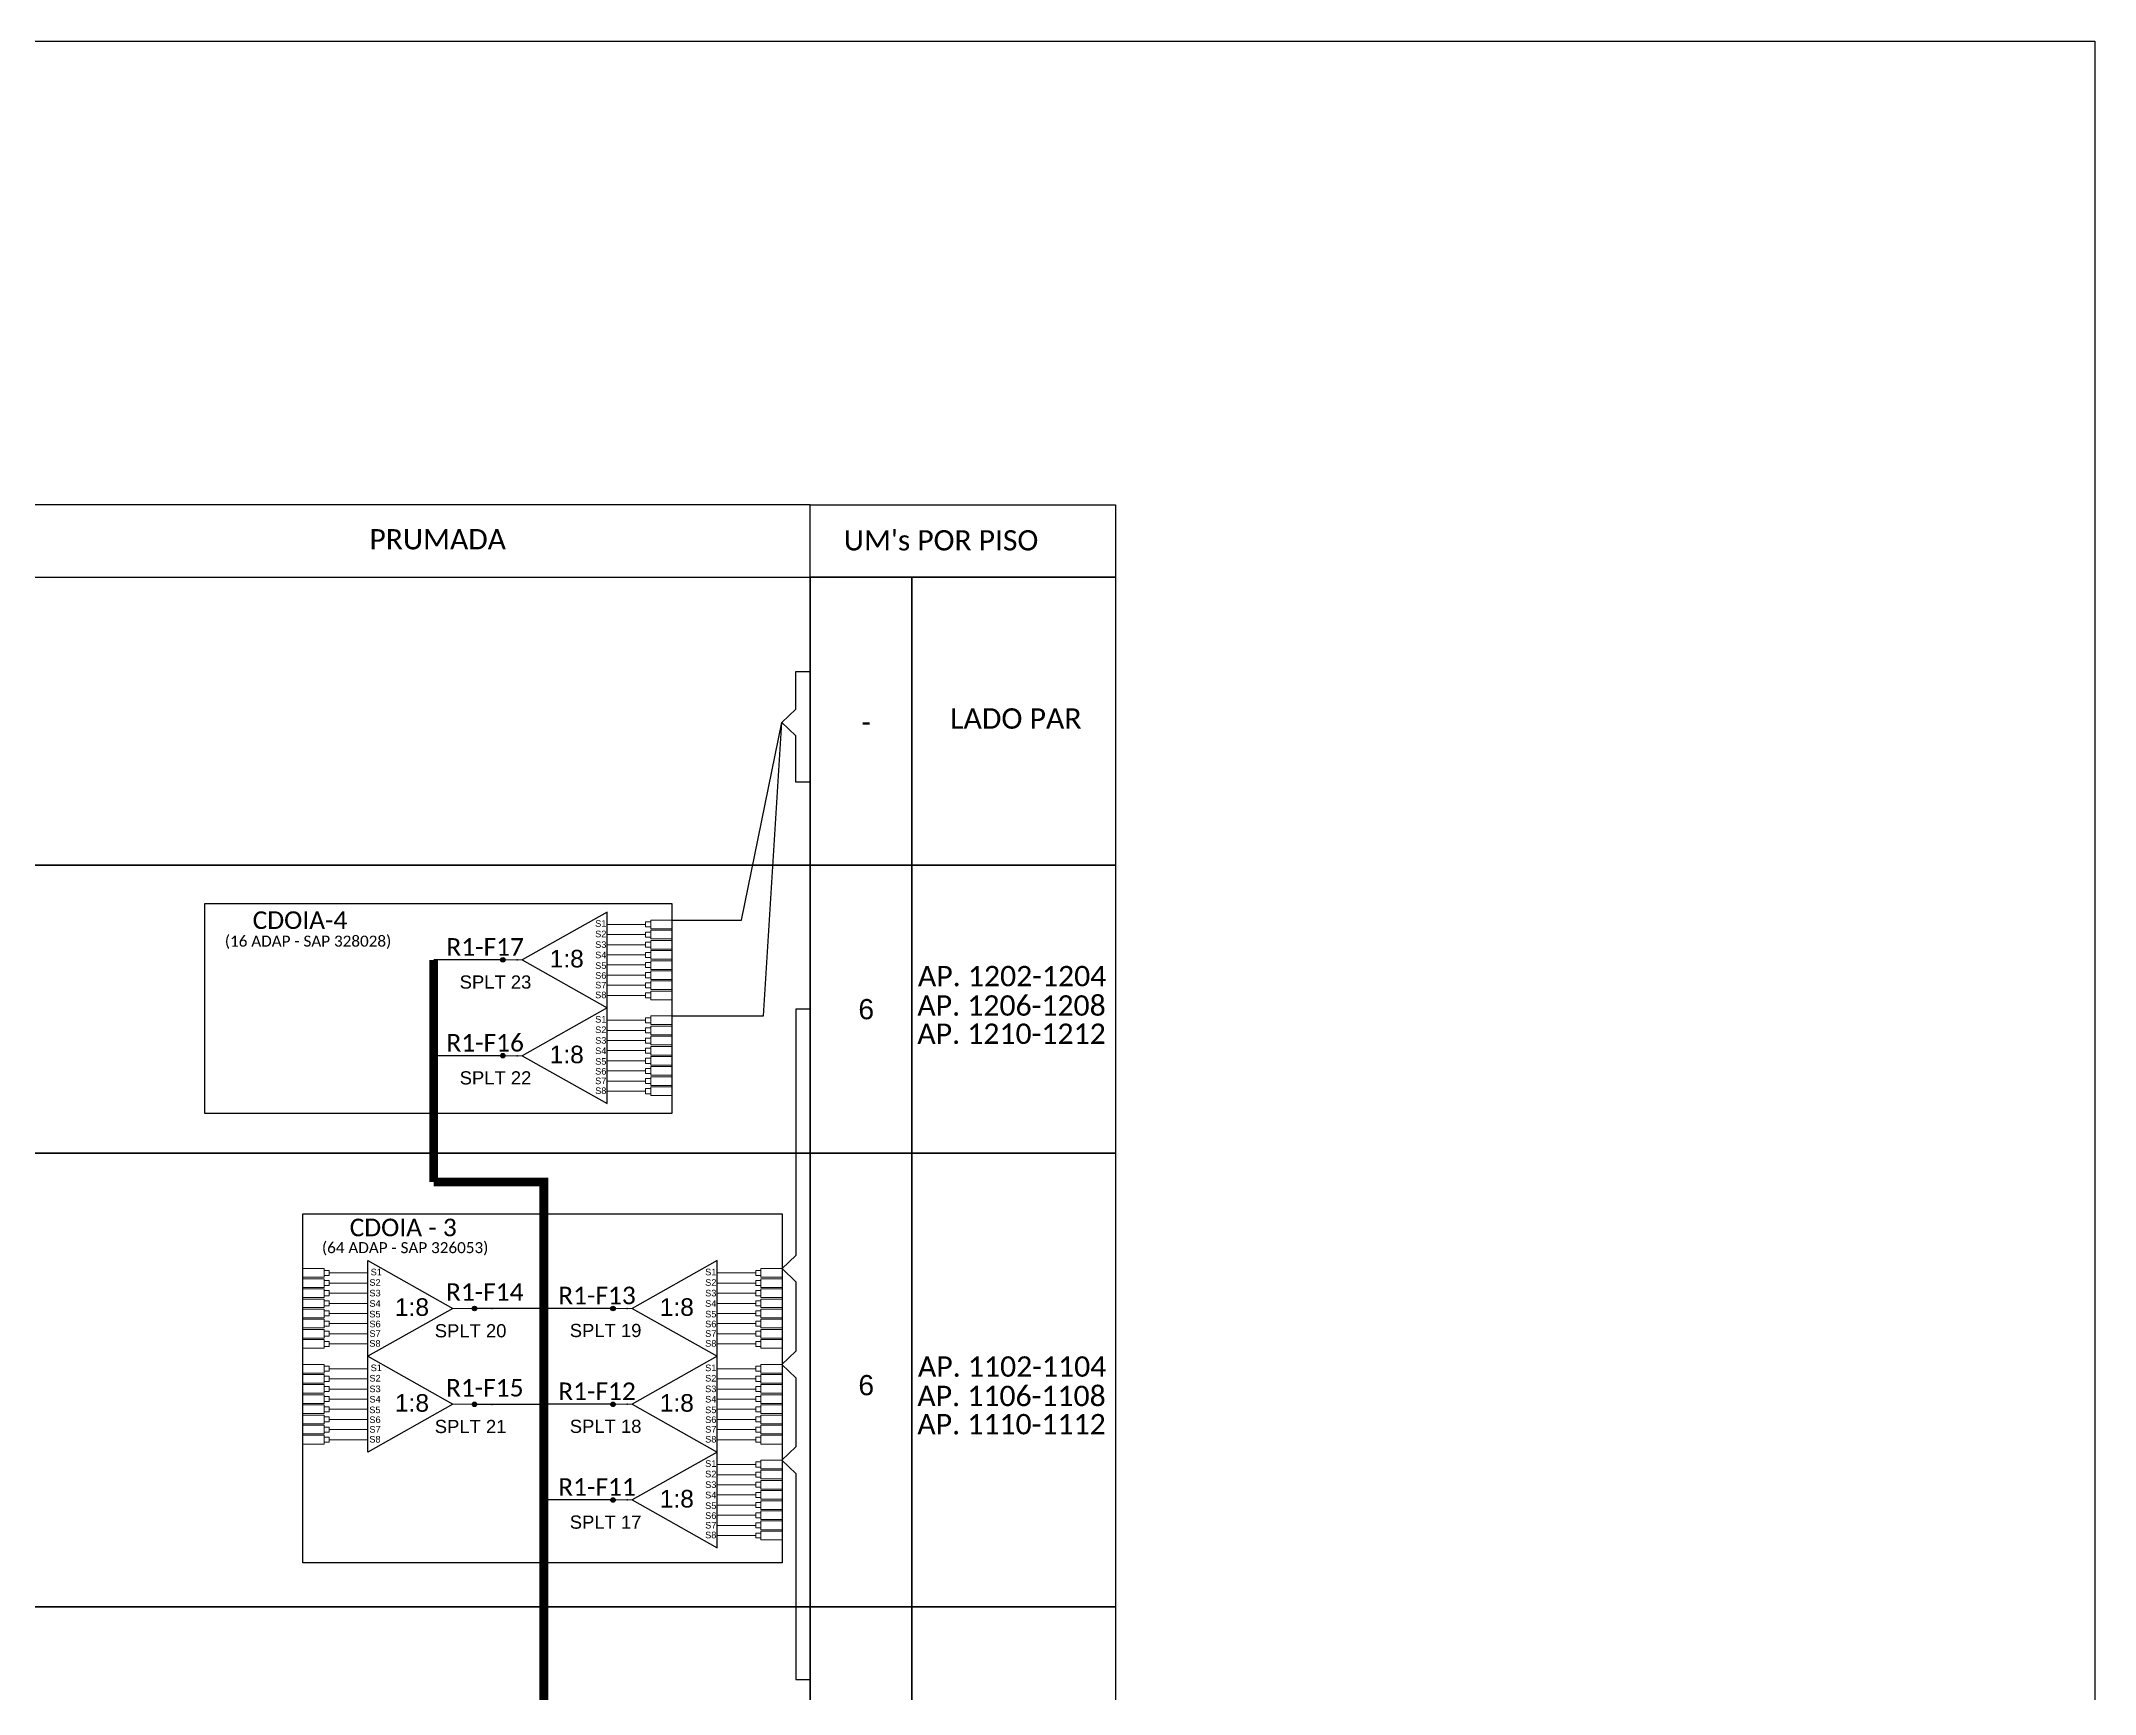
# Model space of a CAD drawing. Header units: inches. Extents: x -276 to 2427, y -126 to 468.
# Drawn here: x 1306.1 to 1516.4, y 298.8 to 468 of the extents above; entities that cross this region are included whole.
import ezdxf
from ezdxf.enums import TextEntityAlignment as Align

# ---------------------------------------------------------------- set-up
doc = ezdxf.new("R2010")
doc.units = ezdxf.units.IN
doc.header["$MEASUREMENT"] = 0
doc.styles.add('ARIAL', font='arial.ttf')
doc.styles.add('WMF-Calibri0', font='calibri.ttf')

msp = doc.modelspace()

# ---------------------------------------------------------------- hatches: boundary and pattern name
h = msp.add_hatch(color=0)
h.dxf.hatch_style = 1
edge = h.paths.add_edge_path()
edge.add_arc((1353.42, 373.97), 0.231, 0, 360)
h = msp.add_hatch(color=0)
h.dxf.hatch_style = 1
edge = h.paths.add_edge_path()
edge.add_arc((1353.42, 364.16), 0.231, 0, 360)
h = msp.add_hatch(color=0)
h.dxf.hatch_style = 1
edge = h.paths.add_edge_path()
edge.add_arc((1350.52, 338.29), 0.231, 0, 360)
h = msp.add_hatch(color=0)
h.dxf.hatch_style = 1
edge = h.paths.add_edge_path()
edge.add_arc((1364.69, 338.29), 0.231, 0, 360)
h = msp.add_hatch(color=0)
h.dxf.hatch_style = 1
edge = h.paths.add_edge_path()
edge.add_arc((1350.52, 328.48), 0.231, 0, 360)
h = msp.add_hatch(color=0)
h.dxf.hatch_style = 1
edge = h.paths.add_edge_path()
edge.add_arc((1364.69, 328.48), 0.231, 0, 360)
h = msp.add_hatch(color=0)
h.dxf.hatch_style = 1
edge = h.paths.add_edge_path()
edge.add_arc((1364.69, 318.68), 0.231, 0, 360)

# ---------------------------------------------------------------- linework, layer by layer
at = {"color": 7}
msp.add_lwpolyline([(675.4, 468.03), (1516.4, 468.03), (1516.4, -125.97), (675.4, -125.97)], close=True, dxfattribs=at)
for points in [[(1131.21, 413.14), (1384.89, 413.14), (1384.89, 420.54), (1131.21, 420.54), (1131.21, 420.54), (1131.21, 416.84)], [(1384.87, 413.14), (1384.87, 420.54)]]:
    msp.add_lwpolyline(points)
for points in [[(1384.89, 420.54), (1416.13, 420.54), (1416.13, 413.14), (1384.89, 413.14)], [(1131.21, 413.14), (1384.89, 413.14), (1384.89, 383.67), (1131.21, 383.67)], [(1384.89, 413.14), (1395.3, 413.14), (1395.3, 383.67), (1384.89, 383.67)], [(1395.3, 413.14), (1416.13, 413.14), (1416.13, 383.67), (1395.3, 383.67)], [(1131.21, 383.67), (1384.89, 383.67), (1384.89, 354.2), (1131.21, 354.2)], [(1384.89, 383.67), (1395.3, 383.67), (1395.3, 354.2), (1384.89, 354.2)], [(1395.3, 383.67), (1416.13, 383.67), (1416.13, 354.2), (1395.3, 354.2)], [(1131.21, 354.2), (1384.89, 354.2), (1384.89, 307.74), (1131.21, 307.74)], [(1384.89, 354.2), (1395.3, 354.2), (1395.3, 307.74), (1384.89, 307.74)], [(1395.3, 354.2), (1416.13, 354.2), (1416.13, 307.74), (1395.3, 307.74)], [(1131.21, 307.74), (1384.89, 307.74), (1384.89, 278.27), (1131.21, 278.27)], [(1384.89, 307.74), (1395.3, 307.74), (1395.3, 278.27), (1384.89, 278.27)], [(1395.3, 307.74), (1416.13, 307.74), (1416.13, 278.27), (1395.3, 278.27)]]:
    msp.add_lwpolyline(points, close=True)
at = {"color": 3}
for points in [[(1384.89, 392.18), (1383.4, 392.18), (1383.4, 396.92), (1381.99, 398.27), (1383.4, 399.63), (1383.4, 403.51), (1384.89, 403.51)], [(1370.73, 378.04), (1377.85, 378.04), (1381.99, 398.27)], [(1370.73, 368.24), (1380.12, 368.24), (1381.99, 398.27)], [(1384.89, 368.93), (1383.4, 368.93), (1383.4, 343.72), (1382, 342.37), (1383.4, 341.01), (1383.4, 333.92), (1381.99, 332.56), (1383.4, 331.2), (1383.4, 324.11), (1381.99, 322.75), (1383.4, 321.39), (1383.4, 314.3), (1383.4, 314.3), (1383.4, 314.3), (1383.4, 300.3), (1384.89, 300.3)]]:
    msp.add_lwpolyline(points, dxfattribs=at)
at = {"color": 0}
for points in [[(1322.92, 379.75), (1370.73, 379.75), (1370.73, 358.25), (1322.92, 358.25)], [(1332.96, 347.98), (1382, 347.98), (1382, 312.24), (1332.96, 312.24)]]:
    msp.add_lwpolyline(points, close=True, dxfattribs=at)
for points in [[(1364.1, 378.87), (1355.4, 373.97), (1364.1, 369.06), (1364.1, 378.87)], [(1353.4, 373.97), (1346.34, 373.97)], [(1364.1, 369.06), (1355.4, 364.16), (1364.1, 359.26), (1364.1, 369.06)], [(1353.4, 364.16), (1346.34, 364.16)], [(1339.59, 343.19), (1348.29, 338.29), (1339.59, 333.39), (1339.59, 343.19)], [(1375.37, 343.19), (1366.67, 338.29), (1375.37, 333.39), (1375.37, 343.19)], [(1364.66, 338.29), (1350.75, 338.29)], [(1339.59, 333.39), (1348.29, 328.48), (1339.59, 323.58), (1339.59, 333.39)], [(1375.37, 333.39), (1366.67, 328.48), (1375.37, 323.58), (1375.37, 333.39)], [(1364.66, 328.48), (1357.61, 328.48)], [(1375.37, 323.58), (1366.67, 318.68), (1375.37, 313.77), (1375.37, 323.58)], [(1364.66, 318.68), (1357.61, 318.68)]]:
    msp.add_lwpolyline(points, dxfattribs=at)
at = {"color": 0, "lineweight": 0}
for points in [[(1368.04, 377.6), (1364.1, 377.6)], [(1364.1, 376.56), (1368.04, 376.56)], [(1368.56, 378.04), (1368.56, 377.15)], [(1368.56, 378.04), (1370.73, 378.04)], [(1368.56, 377.15), (1370.73, 377.15)], [(1368.56, 377.01), (1368.56, 376.12)], [(1368.56, 377.01), (1370.73, 377.01)], [(1364.1, 375.52), (1368.04, 375.52)], [(1364.1, 374.49), (1368.04, 374.49)], [(1368.56, 376.12), (1370.73, 376.12)], [(1368.56, 375.97), (1368.56, 375.08)], [(1368.56, 375.97), (1370.73, 375.97)], [(1368.56, 375.08), (1370.73, 375.08)], [(1368.56, 374.93), (1368.56, 374.04)], [(1368.56, 374.93), (1370.73, 374.93)], [(1355.4, 373.97), (1353.4, 373.97)], [(1364.1, 373.45), (1368.04, 373.45)], [(1364.1, 372.41), (1368.04, 372.41)], [(1368.56, 374.04), (1370.73, 374.04)], [(1368.56, 373.89), (1368.56, 373)], [(1368.56, 373.89), (1370.73, 373.89)], [(1368.56, 373), (1370.73, 373)], [(1368.56, 372.85), (1368.56, 371.97)], [(1368.56, 372.85), (1370.73, 372.85)], [(1364.1, 371.37), (1368.04, 371.37)], [(1364.1, 370.34), (1368.04, 370.34)], [(1368.56, 371.97), (1370.73, 371.97)], [(1368.56, 371.82), (1368.56, 370.93)], [(1368.56, 371.82), (1370.73, 371.82)], [(1368.56, 370.93), (1370.73, 370.93)], [(1368.56, 370.78), (1368.56, 369.89)], [(1368.56, 370.78), (1370.73, 370.78)], [(1368.56, 369.89), (1370.73, 369.89)], [(1368.56, 368.24), (1368.56, 367.35)], [(1368.56, 368.24), (1370.73, 368.24)], [(1368.04, 367.79), (1364.1, 367.79)], [(1364.1, 366.75), (1368.04, 366.75)], [(1368.56, 367.35), (1370.73, 367.35)], [(1368.56, 367.2), (1368.56, 366.31)], [(1368.56, 367.2), (1370.73, 367.2)], [(1368.56, 366.31), (1370.73, 366.31)], [(1368.56, 366.16), (1368.56, 365.27)], [(1368.56, 366.16), (1370.73, 366.16)], [(1355.4, 364.16), (1353.4, 364.16)], [(1364.1, 365.72), (1368.04, 365.72)], [(1364.1, 364.68), (1368.04, 364.68)], [(1368.56, 365.27), (1370.73, 365.27)], [(1368.56, 365.12), (1368.56, 364.23)], [(1368.56, 365.12), (1370.73, 365.12)], [(1368.56, 364.23), (1370.73, 364.23)], [(1368.56, 364.09), (1368.56, 363.2)], [(1368.56, 364.09), (1370.73, 364.09)], [(1364.1, 363.64), (1368.04, 363.64)], [(1364.1, 362.6), (1368.04, 362.6)], [(1368.56, 363.2), (1370.73, 363.2)], [(1368.56, 363.05), (1368.56, 362.16)], [(1368.56, 363.05), (1370.73, 363.05)], [(1368.56, 362.16), (1370.73, 362.16)], [(1368.56, 362.01), (1368.56, 361.12)], [(1368.56, 362.01), (1370.73, 362.01)], [(1364.1, 361.57), (1368.04, 361.57)], [(1364.1, 360.53), (1368.04, 360.53)], [(1368.56, 361.12), (1370.73, 361.12)], [(1368.56, 360.97), (1368.56, 360.08)], [(1368.56, 360.97), (1370.73, 360.97)], [(1368.56, 360.08), (1370.73, 360.08)], [(1335.13, 342.37), (1332.96, 342.37)], [(1335.13, 341.48), (1332.96, 341.48)], [(1335.13, 341.33), (1332.96, 341.33)], [(1335.13, 342.37), (1335.13, 341.48)], [(1335.13, 341.33), (1335.13, 340.44)], [(1335.65, 341.92), (1339.59, 341.92)], [(1339.59, 340.89), (1335.65, 340.89)], [(1379.31, 341.92), (1375.37, 341.92)], [(1375.37, 340.89), (1379.31, 340.89)], [(1379.83, 342.37), (1379.83, 341.48)], [(1379.83, 342.37), (1382, 342.37)], [(1379.83, 341.48), (1382, 341.48)], [(1379.83, 341.33), (1379.83, 340.44)], [(1379.83, 341.33), (1382, 341.33)], [(1335.13, 340.44), (1332.96, 340.44)], [(1335.13, 340.29), (1332.96, 340.29)], [(1335.13, 339.4), (1332.96, 339.4)], [(1335.13, 339.25), (1332.96, 339.25)], [(1335.13, 340.29), (1335.13, 339.4)], [(1335.13, 339.25), (1335.13, 338.37)], [(1339.59, 339.85), (1335.65, 339.85)], [(1339.59, 338.81), (1335.65, 338.81)], [(1375.37, 339.85), (1379.31, 339.85)], [(1375.37, 338.81), (1379.31, 338.81)], [(1379.83, 340.44), (1382, 340.44)], [(1379.83, 340.29), (1379.83, 339.4)], [(1379.83, 340.29), (1382, 340.29)], [(1379.83, 339.4), (1382, 339.4)], [(1379.83, 339.25), (1379.83, 338.37)], [(1379.83, 339.25), (1382, 339.25)], [(1335.13, 338.37), (1332.96, 338.37)], [(1335.13, 338.22), (1332.96, 338.22)], [(1335.13, 337.33), (1332.96, 337.33)], [(1335.13, 337.18), (1332.96, 337.18)], [(1335.13, 338.22), (1335.13, 337.33)], [(1335.13, 337.18), (1335.13, 336.29)], [(1339.59, 337.77), (1335.65, 337.77)], [(1339.59, 336.74), (1335.65, 336.74)], [(1348.29, 338.29), (1350.29, 338.29)], [(1366.67, 338.29), (1364.66, 338.29)], [(1375.37, 337.77), (1379.31, 337.77)], [(1375.37, 336.74), (1379.31, 336.74)], [(1379.83, 338.37), (1382, 338.37)], [(1379.83, 338.22), (1379.83, 337.33)], [(1379.83, 338.22), (1382, 338.22)], [(1379.83, 337.33), (1382, 337.33)], [(1379.83, 337.18), (1379.83, 336.29)], [(1379.83, 337.18), (1382, 337.18)], [(1335.13, 336.29), (1332.96, 336.29)], [(1335.13, 336.14), (1332.96, 336.14)], [(1335.13, 335.25), (1332.96, 335.25)], [(1335.13, 335.1), (1332.96, 335.1)], [(1335.13, 336.14), (1335.13, 335.25)], [(1335.13, 335.1), (1335.13, 334.22)], [(1339.59, 335.7), (1335.65, 335.7)], [(1339.59, 334.66), (1335.65, 334.66)], [(1375.37, 335.7), (1379.31, 335.7)], [(1375.37, 334.66), (1379.31, 334.66)], [(1379.83, 336.29), (1382, 336.29)], [(1379.83, 336.14), (1379.83, 335.25)], [(1379.83, 336.14), (1382, 336.14)], [(1379.83, 335.25), (1382, 335.25)], [(1379.83, 335.1), (1379.83, 334.22)], [(1379.83, 335.1), (1382, 335.1)], [(1335.13, 334.22), (1332.96, 334.22)], [(1335.13, 332.56), (1332.96, 332.56)], [(1335.13, 332.56), (1335.13, 331.67)], [(1379.83, 334.22), (1382, 334.22)], [(1379.83, 332.56), (1379.83, 331.67)], [(1379.83, 332.56), (1382, 332.56)], [(1335.13, 331.67), (1332.96, 331.67)], [(1335.13, 331.52), (1332.96, 331.52)], [(1335.13, 330.63), (1332.96, 330.63)], [(1335.13, 330.49), (1332.96, 330.49)], [(1335.13, 331.52), (1335.13, 330.63)], [(1335.13, 330.49), (1335.13, 329.6)], [(1335.65, 332.12), (1339.59, 332.12)], [(1339.59, 331.08), (1335.65, 331.08)], [(1379.31, 332.12), (1375.37, 332.12)], [(1375.37, 331.08), (1379.31, 331.08)], [(1379.83, 331.67), (1382, 331.67)], [(1379.83, 331.52), (1379.83, 330.63)], [(1379.83, 331.52), (1382, 331.52)], [(1379.83, 330.63), (1382, 330.63)], [(1379.83, 330.49), (1379.83, 329.6)], [(1379.83, 330.49), (1382, 330.49)], [(1335.13, 329.6), (1332.96, 329.6)], [(1335.13, 329.45), (1332.96, 329.45)], [(1335.13, 328.56), (1332.96, 328.56)], [(1335.13, 328.41), (1332.96, 328.41)], [(1335.13, 329.45), (1335.13, 328.56)], [(1335.13, 328.41), (1335.13, 327.52)], [(1339.59, 330.04), (1335.65, 330.04)], [(1339.59, 329), (1335.65, 329)], [(1348.29, 328.48), (1350.29, 328.48)], [(1366.67, 328.48), (1364.66, 328.48)], [(1375.37, 330.04), (1379.31, 330.04)], [(1375.37, 329), (1379.31, 329)], [(1379.83, 329.6), (1382, 329.6)], [(1379.83, 329.45), (1379.83, 328.56)], [(1379.83, 329.45), (1382, 329.45)], [(1379.83, 328.56), (1382, 328.56)], [(1379.83, 328.41), (1379.83, 327.52)], [(1379.83, 328.41), (1382, 328.41)], [(1335.13, 327.52), (1332.96, 327.52)], [(1335.13, 327.37), (1332.96, 327.37)], [(1335.13, 326.48), (1332.96, 326.48)], [(1335.13, 326.33), (1332.96, 326.33)], [(1335.13, 327.37), (1335.13, 326.48)], [(1335.13, 326.33), (1335.13, 325.45)], [(1339.59, 327.97), (1335.65, 327.97)], [(1339.59, 326.93), (1335.65, 326.93)], [(1339.59, 325.89), (1335.65, 325.89)], [(1375.37, 327.97), (1379.31, 327.97)], [(1375.37, 326.93), (1379.31, 326.93)], [(1375.37, 325.89), (1379.31, 325.89)], [(1379.83, 327.52), (1382, 327.52)], [(1379.83, 327.37), (1379.83, 326.48)], [(1379.83, 327.37), (1382, 327.37)], [(1379.83, 326.48), (1382, 326.48)], [(1379.83, 326.33), (1379.83, 325.45)], [(1379.83, 326.33), (1382, 326.33)], [(1335.13, 325.45), (1332.96, 325.45)], [(1335.13, 325.3), (1332.96, 325.3)], [(1335.13, 324.41), (1332.96, 324.41)], [(1335.13, 325.3), (1335.13, 324.41)], [(1339.59, 324.85), (1335.65, 324.85)], [(1375.37, 324.85), (1379.31, 324.85)], [(1379.83, 325.45), (1382, 325.45)], [(1379.83, 325.3), (1379.83, 324.41)], [(1379.83, 325.3), (1382, 325.3)], [(1379.83, 324.41), (1382, 324.41)], [(1379.31, 322.31), (1375.37, 322.31)], [(1379.83, 322.75), (1379.83, 321.87)], [(1379.83, 322.75), (1382, 322.75)], [(1379.83, 321.87), (1382, 321.87)], [(1379.83, 321.72), (1379.83, 320.83)], [(1379.83, 321.72), (1382, 321.72)], [(1375.37, 321.27), (1379.31, 321.27)], [(1375.37, 320.23), (1379.31, 320.23)], [(1379.83, 320.83), (1382, 320.83)], [(1379.83, 320.68), (1379.83, 319.79)], [(1379.83, 320.68), (1382, 320.68)], [(1379.83, 319.79), (1382, 319.79)], [(1379.83, 319.64), (1379.83, 318.75)], [(1379.83, 319.64), (1382, 319.64)], [(1366.67, 318.68), (1364.66, 318.68)], [(1375.37, 319.2), (1379.31, 319.2)], [(1375.37, 318.16), (1379.31, 318.16)], [(1379.83, 318.75), (1382, 318.75)], [(1379.83, 318.6), (1379.83, 317.71)], [(1379.83, 318.6), (1382, 318.6)], [(1379.83, 317.71), (1382, 317.71)], [(1379.83, 317.57), (1379.83, 316.68)], [(1379.83, 317.57), (1382, 317.57)], [(1375.37, 317.12), (1379.31, 317.12)], [(1375.37, 316.08), (1379.31, 316.08)], [(1379.83, 316.68), (1382, 316.68)], [(1379.83, 316.53), (1379.83, 315.64)], [(1379.83, 316.53), (1382, 316.53)], [(1379.83, 315.64), (1382, 315.64)], [(1379.83, 315.49), (1379.83, 314.6)], [(1379.83, 315.49), (1382, 315.49)], [(1375.37, 315.05), (1379.31, 315.05)], [(1379.83, 314.6), (1382, 314.6)]]:
    msp.add_lwpolyline(points, dxfattribs=at)
for points in [[(1368.04, 377.86), (1368.56, 377.86), (1368.56, 377.34), (1368.04, 377.34)], [(1368.04, 376.82), (1368.56, 376.82), (1368.56, 376.3), (1368.04, 376.3)], [(1368.04, 375.78), (1368.56, 375.78), (1368.56, 375.27), (1368.04, 375.27)], [(1368.04, 374.74), (1368.56, 374.74), (1368.56, 374.23), (1368.04, 374.23)], [(1368.04, 373.71), (1368.56, 373.71), (1368.56, 373.19), (1368.04, 373.19)], [(1368.04, 372.67), (1368.56, 372.67), (1368.56, 372.15), (1368.04, 372.15)], [(1368.04, 371.63), (1368.56, 371.63), (1368.56, 371.12), (1368.04, 371.12)], [(1368.04, 370.59), (1368.56, 370.59), (1368.56, 370.08), (1368.04, 370.08)], [(1368.04, 368.05), (1368.56, 368.05), (1368.56, 367.53), (1368.04, 367.53)], [(1368.04, 367.01), (1368.56, 367.01), (1368.56, 366.5), (1368.04, 366.5)], [(1368.04, 365.97), (1368.56, 365.97), (1368.56, 365.46), (1368.04, 365.46)], [(1368.04, 364.94), (1368.56, 364.94), (1368.56, 364.42), (1368.04, 364.42)], [(1368.04, 363.9), (1368.56, 363.9), (1368.56, 363.38), (1368.04, 363.38)], [(1368.04, 362.86), (1368.56, 362.86), (1368.56, 362.35), (1368.04, 362.35)], [(1368.04, 361.82), (1368.56, 361.82), (1368.56, 361.31), (1368.04, 361.31)], [(1368.04, 360.79), (1368.56, 360.79), (1368.56, 360.27), (1368.04, 360.27)], [(1335.65, 342.18), (1335.13, 342.18), (1335.13, 341.67), (1335.65, 341.67)], [(1335.65, 341.14), (1335.13, 341.14), (1335.13, 340.63), (1335.65, 340.63)], [(1379.31, 342.18), (1379.83, 342.18), (1379.83, 341.67), (1379.31, 341.67)], [(1379.31, 341.14), (1379.83, 341.14), (1379.83, 340.63), (1379.31, 340.63)], [(1335.65, 340.11), (1335.13, 340.11), (1335.13, 339.59), (1335.65, 339.59)], [(1335.65, 339.07), (1335.13, 339.07), (1335.13, 338.55), (1335.65, 338.55)], [(1379.31, 340.11), (1379.83, 340.11), (1379.83, 339.59), (1379.31, 339.59)], [(1379.31, 339.07), (1379.83, 339.07), (1379.83, 338.55), (1379.31, 338.55)], [(1335.65, 338.03), (1335.13, 338.03), (1335.13, 337.52), (1335.65, 337.52)], [(1335.65, 336.99), (1335.13, 336.99), (1335.13, 336.48), (1335.65, 336.48)], [(1379.31, 338.03), (1379.83, 338.03), (1379.83, 337.52), (1379.31, 337.52)], [(1379.31, 336.99), (1379.83, 336.99), (1379.83, 336.48), (1379.31, 336.48)], [(1335.65, 335.96), (1335.13, 335.96), (1335.13, 335.44), (1335.65, 335.44)], [(1335.65, 334.92), (1335.13, 334.92), (1335.13, 334.4), (1335.65, 334.4)], [(1379.31, 335.96), (1379.83, 335.96), (1379.83, 335.44), (1379.31, 335.44)], [(1379.31, 334.92), (1379.83, 334.92), (1379.83, 334.4), (1379.31, 334.4)], [(1335.65, 332.37), (1335.13, 332.37), (1335.13, 331.86), (1335.65, 331.86)], [(1379.31, 332.37), (1379.83, 332.37), (1379.83, 331.86), (1379.31, 331.86)], [(1335.65, 331.34), (1335.13, 331.34), (1335.13, 330.82), (1335.65, 330.82)], [(1335.65, 330.3), (1335.13, 330.3), (1335.13, 329.78), (1335.65, 329.78)], [(1379.31, 331.34), (1379.83, 331.34), (1379.83, 330.82), (1379.31, 330.82)], [(1379.31, 330.3), (1379.83, 330.3), (1379.83, 329.78), (1379.31, 329.78)], [(1335.65, 329.26), (1335.13, 329.26), (1335.13, 328.75), (1335.65, 328.75)], [(1335.65, 328.22), (1335.13, 328.22), (1335.13, 327.71), (1335.65, 327.71)], [(1379.31, 329.26), (1379.83, 329.26), (1379.83, 328.75), (1379.31, 328.75)], [(1379.31, 328.22), (1379.83, 328.22), (1379.83, 327.71), (1379.31, 327.71)], [(1335.65, 327.19), (1335.13, 327.19), (1335.13, 326.67), (1335.65, 326.67)], [(1335.65, 326.15), (1335.13, 326.15), (1335.13, 325.63), (1335.65, 325.63)], [(1379.31, 327.19), (1379.83, 327.19), (1379.83, 326.67), (1379.31, 326.67)], [(1379.31, 326.15), (1379.83, 326.15), (1379.83, 325.63), (1379.31, 325.63)], [(1335.65, 325.11), (1335.13, 325.11), (1335.13, 324.6), (1335.65, 324.6)], [(1379.31, 325.11), (1379.83, 325.11), (1379.83, 324.6), (1379.31, 324.6)], [(1379.31, 322.57), (1379.83, 322.57), (1379.83, 322.05), (1379.31, 322.05)], [(1379.31, 321.53), (1379.83, 321.53), (1379.83, 321.01), (1379.31, 321.01)], [(1379.31, 320.49), (1379.83, 320.49), (1379.83, 319.98), (1379.31, 319.98)], [(1379.31, 319.45), (1379.83, 319.45), (1379.83, 318.94), (1379.31, 318.94)], [(1379.31, 318.42), (1379.83, 318.42), (1379.83, 317.9), (1379.31, 317.9)], [(1379.31, 317.38), (1379.83, 317.38), (1379.83, 316.86), (1379.31, 316.86)], [(1379.31, 316.34), (1379.83, 316.34), (1379.83, 315.83), (1379.31, 315.83)], [(1379.31, 315.3), (1379.83, 315.3), (1379.83, 314.79), (1379.31, 314.79)]]:
    msp.add_lwpolyline(points, close=True, dxfattribs=at)
at = {"color": 0, "const_width": 0.9}
for points in [[(1346.34, 373.97), (1346.34, 351.24)], [(1357.61, 34.35), (1357.61, 351.24), (1346.34, 351.24)]]:
    msp.add_lwpolyline(points, dxfattribs=at)
at = {"color": 0, "linetype": 'Continuous', "ltscale": 4}
msp.add_lwpolyline([(1350.52, 328.48), (1357.58, 328.48)], dxfattribs=at)
at = {"color": 0}
for centre in [(1353.42, 373.97), (1353.42, 364.16), (1350.52, 338.29), (1364.69, 338.29), (1350.52, 328.48), (1364.69, 328.48), (1364.69, 318.68)]:
    msp.add_circle(centre, 0.231, dxfattribs=at)
for p in [(1354.88, 373.97), (1354.88, 364.16), (1352.33, 338.27), (1366.15, 338.29), (1352.33, 328.46), (1366.15, 328.48), (1366.15, 318.68)]:
    msp.add_point(p, dxfattribs=at)

# ---------------------------------------------------------------- texts
for s, height, style, p in [('PRUMADA', 2.07, 'WMF-Calibri0', (1339.77, 416)), ("UM's POR PISO", 2.07, 'WMF-Calibri0', (1388.32, 415.89)), ('CDOIA-4', 1.8, 'WMF-Calibri0', (1327.81, 377.14)), ('S1', 0.675, 'ARIAL', (1362.87, 377.36)), ('S2', 0.675, 'ARIAL', (1362.87, 376.29)), ('R1-F17', 1.8, 'WMF-Calibri0', (1347.64, 374.4)), ('1:8', 1.8, 'ARIAL', (1358.21, 373.2)), ('S3', 0.675, 'ARIAL', (1362.87, 375.2)), ('S4', 0.675, 'ARIAL', (1362.87, 374.14)), ('SPLT 23', 1.35, 'ARIAL', (1349, 371.03)), ('S5', 0.675, 'ARIAL', (1362.87, 373.05)), ('S6', 0.675, 'ARIAL', (1362.87, 372.04)), ('S7', 0.675, 'ARIAL', (1362.87, 371.05)), ('S8', 0.675, 'ARIAL', (1362.87, 370.05)), ('S1', 0.675, 'ARIAL', (1362.87, 367.55)), ('R1-F16', 1.8, 'WMF-Calibri0', (1347.64, 364.59)), ('S2', 0.675, 'ARIAL', (1362.87, 366.48)), ('S3', 0.675, 'ARIAL', (1362.87, 365.39)), ('1:8', 1.8, 'ARIAL', (1358.21, 363.39)), ('S4', 0.675, 'ARIAL', (1362.87, 364.33)), ('S5', 0.675, 'ARIAL', (1362.87, 363.24)), ('SPLT 22', 1.35, 'ARIAL', (1349, 361.22)), ('S6', 0.675, 'ARIAL', (1362.87, 362.23)), ('S7', 0.675, 'ARIAL', (1362.87, 361.25)), ('S8', 0.675, 'ARIAL', (1362.87, 360.24)), ('CDOIA - 3', 1.8, 'WMF-Calibri0', (1337.74, 345.68)), ('S2', 0.675, 'ARIAL', (1339.76, 340.61)), ('S1', 0.675, 'ARIAL', (1339.89, 341.68)), ('R1-F14', 1.8, 'WMF-Calibri0', (1347.6, 339.07)), ('S1', 0.675, 'ARIAL', (1374.13, 341.68)), ('S2', 0.675, 'ARIAL', (1374.13, 340.61)), ('S3', 0.675, 'ARIAL', (1339.76, 339.52)), ('S4', 0.675, 'ARIAL', (1339.76, 338.46)), ('1:8', 1.8, 'ARIAL', (1342.37, 337.53)), ('R1-F13', 1.8, 'WMF-Calibri0', (1359.09, 338.72)), ('1:8', 1.8, 'ARIAL', (1369.48, 337.53)), ('S3', 0.675, 'ARIAL', (1374.13, 339.52)), ('S4', 0.675, 'ARIAL', (1374.13, 338.46)), ('S5', 0.675, 'ARIAL', (1339.75, 337.37)), ('S6', 0.675, 'ARIAL', (1339.76, 336.36)), ('SPLT 20', 1.35, 'ARIAL', (1346.45, 335.33)), ('SPLT 19', 1.35, 'ARIAL', (1360.27, 335.36)), ('S5', 0.675, 'ARIAL', (1374.13, 337.37)), ('S6', 0.675, 'ARIAL', (1374.13, 336.36)), ('S7', 0.675, 'ARIAL', (1339.76, 335.38)), ('S8', 0.675, 'ARIAL', (1339.75, 334.37)), ('S7', 0.675, 'ARIAL', (1374.13, 335.38)), ('S8', 0.675, 'ARIAL', (1374.13, 334.37)), ('S1', 0.675, 'ARIAL', (1339.89, 331.87)), ('S1', 0.675, 'ARIAL', (1374.13, 331.87)), ('S2', 0.675, 'ARIAL', (1339.76, 330.81)), ('S3', 0.675, 'ARIAL', (1339.76, 329.72)), ('R1-F15', 1.8, 'WMF-Calibri0', (1347.6, 329.27)), ('R1-F12', 1.8, 'WMF-Calibri0', (1359.09, 328.91)), ('S2', 0.675, 'ARIAL', (1374.13, 330.81)), ('S3', 0.675, 'ARIAL', (1374.13, 329.72)), ('S5', 0.675, 'ARIAL', (1339.75, 327.57)), ('S4', 0.675, 'ARIAL', (1339.76, 328.66)), ('1:8', 1.8, 'ARIAL', (1342.37, 327.72)), ('1:8', 1.8, 'ARIAL', (1369.48, 327.72)), ('S4', 0.675, 'ARIAL', (1374.13, 328.66)), ('S5', 0.675, 'ARIAL', (1374.13, 327.57)), ('S6', 0.675, 'ARIAL', (1339.76, 326.56)), ('S7', 0.675, 'ARIAL', (1339.76, 325.57)), ('SPLT 21', 1.35, 'ARIAL', (1346.45, 325.53)), ('SPLT 18', 1.35, 'ARIAL', (1360.27, 325.55)), ('S6', 0.675, 'ARIAL', (1374.13, 326.56)), ('S7', 0.675, 'ARIAL', (1374.13, 325.57)), ('S8', 0.675, 'ARIAL', (1339.75, 324.56)), ('S8', 0.675, 'ARIAL', (1374.13, 324.56)), ('S1', 0.675, 'ARIAL', (1374.13, 322.07)), ('S2', 0.675, 'ARIAL', (1374.13, 321)), ('R1-F11', 1.8, 'WMF-Calibri0', (1359.09, 319.11)), ('1:8', 1.8, 'ARIAL', (1369.48, 317.91)), ('S3', 0.675, 'ARIAL', (1374.13, 319.91)), ('S4', 0.675, 'ARIAL', (1374.13, 318.85)), ('S5', 0.675, 'ARIAL', (1374.13, 317.76)), ('SPLT 17', 1.35, 'ARIAL', (1360.27, 315.74)), ('S6', 0.675, 'ARIAL', (1374.13, 316.75)), ('S7', 0.675, 'ARIAL', (1374.13, 315.76)), ('S8', 0.675, 'ARIAL', (1374.13, 314.76))]:
    msp.add_text(s, height=height, dxfattribs=dict(at, style=style)).set_placement(p)
at = {"style": 'WMF-Calibri0'}
for s, height, p in [('LADO PAR', 2.085, (1399.21, 397.64)), ('AP. 1202-1204', 2.0853, (1395.91, 371.27)), ('AP. 1206-1208', 2.0853, (1395.85, 368.26)), ('AP. 1210-1212', 2.0853, (1395.85, 365.37)), ('AP. 1102-1104', 2.0853, (1395.91, 331.3)), ('AP. 1106-1108', 2.0853, (1395.85, 328.29)), ('AP. 1110-1112', 2.0853, (1395.85, 325.4))]:
    msp.add_text(s, height=height, dxfattribs=at).set_placement(p)
at = {"color": 0, "style": 'WMF-Calibri0'}
for s, p in [('(16 ADAP - SAP 328028)', (1333.48, 375.33)), ('(64 ADAP - SAP 326053)', (1343.42, 343.95))]:
    msp.add_text(s, height=1.125, dxfattribs=at).set_placement(p, align=Align.CENTER)
at = {"style": 'ARIAL', "flags": 12}
for tag, p in [('-', (1390.62, 398.4)), ('6', (1390.62, 368.93)), ('6', (1390.62, 330.44))]:
    msp.add_attdef(tag, text='XX', height=2.07, dxfattribs=at).set_placement(p, align=Align.MIDDLE_CENTER)

doc.saveas('drawing.dxf')
